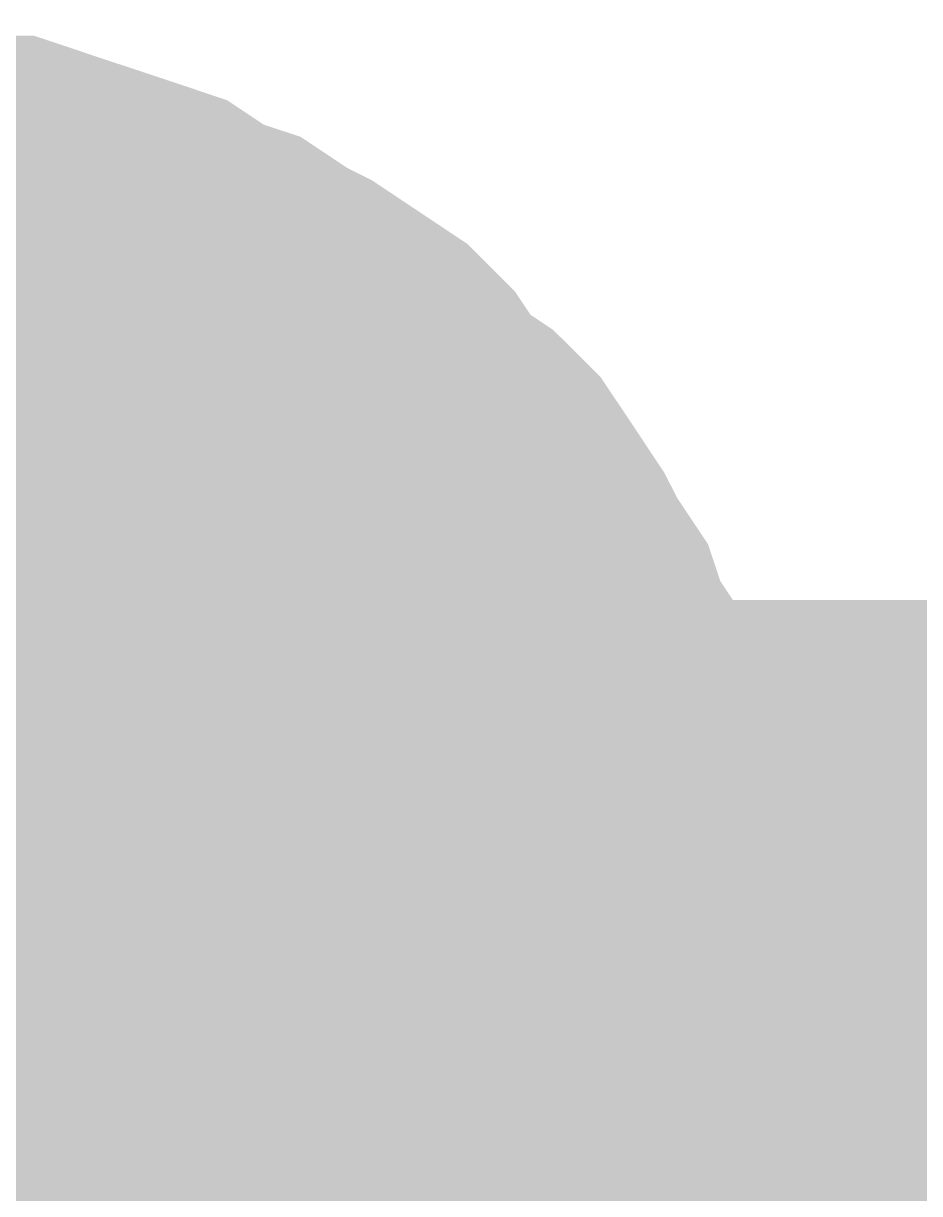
# Model space of a CAD drawing. Header units: inches. Extents: x 0 to 841, y 0 to 594.
# Drawn here: x 302.69 to 303.51, y 474.832 to 475.902 of the extents above; entities that cross this region are included whole.
import ezdxf

# ---------------------------------------------------------------- set-up
doc = ezdxf.new("R2010")
doc.units = ezdxf.units.IN
doc.layers.add('Sheet', color=255, linetype='Continuous')

msp = doc.modelspace()

# ---------------------------------------------------------------- linework, layer by layer
at = {"layer": 'Sheet'}
for points in [[(302.5179, 475.7525, 0.2997, 0.2997, 0), (302.5516, 475.7525, 0.2997, 0.2997, 0), (302.5965, 475.7525, 0.2997, 0.2997, 0), (302.6302, 475.7413, 0.2997, 0.2997, 0), (302.6751, 475.7413, 0.2997, 0.2997, 0), (302.7088, 475.73, 0.2997, 0.2997, 0), (302.7425, 475.7188, 0.2997, 0.2997, 0), (302.7762, 475.7076, 0.2997, 0.2997, 0), (302.8099, 475.6963, 0.2997, 0.2997, 0), (302.8435, 475.6739, 0.2997, 0.2997, 0), (302.8772, 475.6627, 0.2997, 0.2997, 0), (302.9109, 475.6402, 0.2997, 0.2997, 0), (302.9334, 475.629, 0.2997, 0.2997, 0), (302.9671, 475.6065, 0.2997, 0.2997, 0), (303.0007, 475.5841, 0.2997, 0.2997, 0), (303.0232, 475.5616, 0.2997, 0.2997, 0), (303.0457, 475.5279, 0.2997, 0.2997, 0), (303.0793, 475.5054, 0.2997, 0.2997, 0), (303.1018, 475.483, 0.2997, 0.2997, 0), (303.1243, 475.4493, 0.2997, 0.2997, 0), (303.1467, 475.4156, 0.2997, 0.2997, 0), (303.158, 475.3931, 0.2997, 0.2997, 0), (303.1804, 475.3595, 0.2997, 0.2997, 0), (303.1916, 475.3258, 0.2997, 0.2997, 0), (303.2141, 475.2921, 0.2997, 0.2997, 0), (303.2253, 475.2584, 0.2997, 0.2997, 0), (303.2366, 475.2247, 0.2997, 0.2997, 0), (303.2478, 475.191, 0.2997, 0.2997, 0), (303.259, 475.1573, 0.2997, 0.2997, 0), (303.259, 475.1124, 0.2997, 0.2997, 0), (303.2702, 475.0787, 0.2997, 0.2997, 0), (303.2702, 475.0338, 0.2997, 0.2997, 0), (303.2702, 475.0001, 0.2997, 0.2997, 0)], [(302.5179, 475.7525, 0.2997, 0.2997, 0), (302.5516, 475.7525, 0.2997, 0.2997, 0), (302.5965, 475.7525, 0.2997, 0.2997, 0), (302.6302, 475.7413, 0.2997, 0.2997, 0), (302.6751, 475.7413, 0.2997, 0.2997, 0), (302.7088, 475.73, 0.2997, 0.2997, 0), (302.7425, 475.7188, 0.2997, 0.2997, 0), (302.7762, 475.7076, 0.2997, 0.2997, 0), (302.8099, 475.6963, 0.2997, 0.2997, 0), (302.8435, 475.6739, 0.2997, 0.2997, 0), (302.8772, 475.6627, 0.2997, 0.2997, 0), (302.9109, 475.6402, 0.2997, 0.2997, 0), (302.9334, 475.629, 0.2997, 0.2997, 0), (302.9671, 475.6065, 0.2997, 0.2997, 0), (303.0007, 475.5841, 0.2997, 0.2997, 0), (303.0232, 475.5616, 0.2997, 0.2997, 0), (303.0457, 475.5279, 0.2997, 0.2997, 0), (303.0793, 475.5054, 0.2997, 0.2997, 0), (303.1018, 475.483, 0.2997, 0.2997, 0), (303.1243, 475.4493, 0.2997, 0.2997, 0), (303.1467, 475.4156, 0.2997, 0.2997, 0), (303.158, 475.3931, 0.2997, 0.2997, 0), (303.1804, 475.3595, 0.2997, 0.2997, 0), (303.1916, 475.3258, 0.2997, 0.2997, 0), (303.2141, 475.2921, 0.2997, 0.2997, 0), (303.2253, 475.2584, 0.2997, 0.2997, 0), (303.2366, 475.2247, 0.2997, 0.2997, 0), (303.2478, 475.191, 0.2997, 0.2997, 0), (303.259, 475.1573, 0.2997, 0.2997, 0), (303.259, 475.1124, 0.2997, 0.2997, 0), (303.2702, 475.0787, 0.2997, 0.2997, 0), (303.2702, 475.0338, 0.2997, 0.2997, 0), (303.2702, 475.0001, 0.2997, 0.2997, 0)], [(302.5179, 475.7525, 0.2997, 0.2997, 0), (302.5516, 475.7525, 0.2997, 0.2997, 0), (302.5965, 475.7525, 0.2997, 0.2997, 0), (302.6302, 475.7413, 0.2997, 0.2997, 0), (302.6751, 475.7413, 0.2997, 0.2997, 0), (302.7088, 475.73, 0.2997, 0.2997, 0), (302.7425, 475.7188, 0.2997, 0.2997, 0), (302.7762, 475.7076, 0.2997, 0.2997, 0), (302.8099, 475.6963, 0.2997, 0.2997, 0), (302.8435, 475.6739, 0.2997, 0.2997, 0), (302.8772, 475.6627, 0.2997, 0.2997, 0), (302.9109, 475.6402, 0.2997, 0.2997, 0), (302.9334, 475.629, 0.2997, 0.2997, 0), (302.9671, 475.6065, 0.2997, 0.2997, 0), (303.0007, 475.5841, 0.2997, 0.2997, 0), (303.0232, 475.5616, 0.2997, 0.2997, 0), (303.0457, 475.5279, 0.2997, 0.2997, 0), (303.0793, 475.5054, 0.2997, 0.2997, 0), (303.1018, 475.483, 0.2997, 0.2997, 0), (303.1243, 475.4493, 0.2997, 0.2997, 0), (303.1467, 475.4156, 0.2997, 0.2997, 0), (303.158, 475.3931, 0.2997, 0.2997, 0), (303.1804, 475.3595, 0.2997, 0.2997, 0), (303.1916, 475.3258, 0.2997, 0.2997, 0), (303.2141, 475.2921, 0.2997, 0.2997, 0), (303.2253, 475.2584, 0.2997, 0.2997, 0), (303.2366, 475.2247, 0.2997, 0.2997, 0), (303.2478, 475.191, 0.2997, 0.2997, 0), (303.259, 475.1573, 0.2997, 0.2997, 0), (303.259, 475.1124, 0.2997, 0.2997, 0), (303.2702, 475.0787, 0.2997, 0.2997, 0), (303.2702, 475.0338, 0.2997, 0.2997, 0), (303.2702, 475.0001, 0.2997, 0.2997, 0)], [(302.5179, 475.7525, 0.2997, 0.2997, 0), (302.5516, 475.7525, 0.2997, 0.2997, 0), (302.5965, 475.7525, 0.2997, 0.2997, 0), (302.6302, 475.7413, 0.2997, 0.2997, 0), (302.6751, 475.7413, 0.2997, 0.2997, 0), (302.7088, 475.73, 0.2997, 0.2997, 0), (302.7425, 475.7188, 0.2997, 0.2997, 0), (302.7762, 475.7076, 0.2997, 0.2997, 0), (302.8099, 475.6963, 0.2997, 0.2997, 0), (302.8435, 475.6739, 0.2997, 0.2997, 0), (302.8772, 475.6627, 0.2997, 0.2997, 0), (302.9109, 475.6402, 0.2997, 0.2997, 0), (302.9334, 475.629, 0.2997, 0.2997, 0), (302.9671, 475.6065, 0.2997, 0.2997, 0), (303.0007, 475.5841, 0.2997, 0.2997, 0), (303.0232, 475.5616, 0.2997, 0.2997, 0), (303.0457, 475.5279, 0.2997, 0.2997, 0), (303.0793, 475.5054, 0.2997, 0.2997, 0), (303.1018, 475.483, 0.2997, 0.2997, 0), (303.1243, 475.4493, 0.2997, 0.2997, 0), (303.1467, 475.4156, 0.2997, 0.2997, 0), (303.158, 475.3931, 0.2997, 0.2997, 0), (303.1804, 475.3595, 0.2997, 0.2997, 0), (303.1916, 475.3258, 0.2997, 0.2997, 0), (303.2141, 475.2921, 0.2997, 0.2997, 0), (303.2253, 475.2584, 0.2997, 0.2997, 0), (303.2366, 475.2247, 0.2997, 0.2997, 0), (303.2478, 475.191, 0.2997, 0.2997, 0), (303.259, 475.1573, 0.2997, 0.2997, 0), (303.259, 475.1124, 0.2997, 0.2997, 0), (303.2702, 475.0787, 0.2997, 0.2997, 0), (303.2702, 475.0338, 0.2997, 0.2997, 0), (303.2702, 475.0001, 0.2997, 0.2997, 0)], [(302.6302, 475.7413, 0.0991, 0.0991, 0), (302.6751, 475.7413, 0.0991, 0.0991, 0), (302.7088, 475.73, 0.0991, 0.0991, 0), (302.7425, 475.7188, 0.0991, 0.0991, 0), (302.7762, 475.7076, 0.0991, 0.0991, 0), (302.8099, 475.6963, 0.0991, 0.0991, 0), (302.8435, 475.6739, 0.0991, 0.0991, 0), (302.8772, 475.6627, 0.0991, 0.0991, 0), (302.9109, 475.6402, 0.0991, 0.0991, 0), (302.9334, 475.629, 0.0991, 0.0991, 0), (302.9671, 475.6065, 0.0991, 0.0991, 0), (303.0007, 475.5841, 0.0991, 0.0991, 0), (303.0232, 475.5616, 0.0991, 0.0991, 0), (303.0457, 475.5279, 0.0991, 0.0991, 0), (303.0793, 475.5054, 0.0991, 0.0991, 0), (303.1018, 475.483, 0.0991, 0.0991, 0), (303.1243, 475.4493, 0.0991, 0.0991, 0), (303.1467, 475.4156, 0.0991, 0.0991, 0), (303.158, 475.3931, 0.0991, 0.0991, 0), (303.1804, 475.3595, 0.0991, 0.0991, 0), (303.1916, 475.3258, 0.0991, 0.0991, 0), (303.2141, 475.2921, 0.0991, 0.0991, 0), (303.2253, 475.2584, 0.0991, 0.0991, 0), (303.2366, 475.2247, 0.0991, 0.0991, 0), (303.2478, 475.191, 0.0991, 0.0991, 0), (303.259, 475.1573, 0.0991, 0.0991, 0), (303.259, 475.1124, 0.0991, 0.0991, 0), (303.2702, 475.0787, 0.0991, 0.0991, 0), (303.2702, 475.0338, 0.0991, 0.0991, 0), (303.2702, 475.0001, 0.0991, 0.0991, 0)], [(302.6302, 475.7413, 0.0991, 0.0991, 0), (302.6751, 475.7413, 0.0991, 0.0991, 0), (302.7088, 475.73, 0.0991, 0.0991, 0), (302.7425, 475.7188, 0.0991, 0.0991, 0), (302.7762, 475.7076, 0.0991, 0.0991, 0), (302.8099, 475.6963, 0.0991, 0.0991, 0), (302.8435, 475.6739, 0.0991, 0.0991, 0), (302.8772, 475.6627, 0.0991, 0.0991, 0), (302.9109, 475.6402, 0.0991, 0.0991, 0), (302.9334, 475.629, 0.0991, 0.0991, 0), (302.9671, 475.6065, 0.0991, 0.0991, 0), (303.0007, 475.5841, 0.0991, 0.0991, 0), (303.0232, 475.5616, 0.0991, 0.0991, 0), (303.0457, 475.5279, 0.0991, 0.0991, 0), (303.0793, 475.5054, 0.0991, 0.0991, 0), (303.1018, 475.483, 0.0991, 0.0991, 0), (303.1243, 475.4493, 0.0991, 0.0991, 0), (303.1467, 475.4156, 0.0991, 0.0991, 0), (303.158, 475.3931, 0.0991, 0.0991, 0), (303.1804, 475.3595, 0.0991, 0.0991, 0), (303.1916, 475.3258, 0.0991, 0.0991, 0), (303.2141, 475.2921, 0.0991, 0.0991, 0), (303.2253, 475.2584, 0.0991, 0.0991, 0), (303.2366, 475.2247, 0.0991, 0.0991, 0), (303.2478, 475.191, 0.0991, 0.0991, 0), (303.259, 475.1573, 0.0991, 0.0991, 0), (303.259, 475.1124, 0.0991, 0.0991, 0), (303.2702, 475.0787, 0.0991, 0.0991, 0), (303.2702, 475.0338, 0.0991, 0.0991, 0), (303.2702, 475.0001, 0.0991, 0.0991, 0)], [(302.6302, 475.7413, 0.0991, 0.0991, 0), (302.6751, 475.7413, 0.0991, 0.0991, 0), (302.7088, 475.73, 0.0991, 0.0991, 0), (302.7425, 475.7188, 0.0991, 0.0991, 0), (302.7762, 475.7076, 0.0991, 0.0991, 0), (302.8099, 475.6963, 0.0991, 0.0991, 0), (302.8435, 475.6739, 0.0991, 0.0991, 0), (302.8772, 475.6627, 0.0991, 0.0991, 0), (302.9109, 475.6402, 0.0991, 0.0991, 0), (302.9334, 475.629, 0.0991, 0.0991, 0), (302.9671, 475.6065, 0.0991, 0.0991, 0), (303.0007, 475.5841, 0.0991, 0.0991, 0), (303.0232, 475.5616, 0.0991, 0.0991, 0), (303.0457, 475.5279, 0.0991, 0.0991, 0), (303.0793, 475.5054, 0.0991, 0.0991, 0), (303.1018, 475.483, 0.0991, 0.0991, 0), (303.1243, 475.4493, 0.0991, 0.0991, 0), (303.1467, 475.4156, 0.0991, 0.0991, 0), (303.158, 475.3931, 0.0991, 0.0991, 0), (303.1804, 475.3595, 0.0991, 0.0991, 0), (303.1916, 475.3258, 0.0991, 0.0991, 0), (303.2141, 475.2921, 0.0991, 0.0991, 0), (303.2253, 475.2584, 0.0991, 0.0991, 0), (303.2366, 475.2247, 0.0991, 0.0991, 0), (303.2478, 475.191, 0.0991, 0.0991, 0), (303.259, 475.1573, 0.0991, 0.0991, 0), (303.259, 475.1124, 0.0991, 0.0991, 0), (303.2702, 475.0787, 0.0991, 0.0991, 0), (303.2702, 475.0338, 0.0991, 0.0991, 0), (303.2702, 475.0001, 0.0991, 0.0991, 0)], [(302.6302, 475.7413, 0.0991, 0.0991, 0), (302.6751, 475.7413, 0.0991, 0.0991, 0), (302.7088, 475.73, 0.0991, 0.0991, 0), (302.7425, 475.7188, 0.0991, 0.0991, 0), (302.7762, 475.7076, 0.0991, 0.0991, 0), (302.8099, 475.6963, 0.0991, 0.0991, 0), (302.8435, 475.6739, 0.0991, 0.0991, 0), (302.8772, 475.6627, 0.0991, 0.0991, 0), (302.9109, 475.6402, 0.0991, 0.0991, 0), (302.9334, 475.629, 0.0991, 0.0991, 0), (302.9671, 475.6065, 0.0991, 0.0991, 0), (303.0007, 475.5841, 0.0991, 0.0991, 0), (303.0232, 475.5616, 0.0991, 0.0991, 0), (303.0457, 475.5279, 0.0991, 0.0991, 0), (303.0793, 475.5054, 0.0991, 0.0991, 0), (303.1018, 475.483, 0.0991, 0.0991, 0), (303.1243, 475.4493, 0.0991, 0.0991, 0), (303.1467, 475.4156, 0.0991, 0.0991, 0), (303.158, 475.3931, 0.0991, 0.0991, 0), (303.1804, 475.3595, 0.0991, 0.0991, 0), (303.1916, 475.3258, 0.0991, 0.0991, 0), (303.2141, 475.2921, 0.0991, 0.0991, 0), (303.2253, 475.2584, 0.0991, 0.0991, 0), (303.2366, 475.2247, 0.0991, 0.0991, 0), (303.2478, 475.191, 0.0991, 0.0991, 0), (303.259, 475.1573, 0.0991, 0.0991, 0), (303.259, 475.1124, 0.0991, 0.0991, 0), (303.2702, 475.0787, 0.0991, 0.0991, 0), (303.2702, 475.0338, 0.0991, 0.0991, 0), (303.2702, 475.0001, 0.0991, 0.0991, 0)], [(302.5179, 475.5054, 0.2997, 0.2997, 0), (302.5404, 475.5054, 0.2997, 0.2997, 0), (302.5628, 475.5054, 0.2997, 0.2997, 0), (302.5965, 475.4942, 0.2997, 0.2997, 0), (302.619, 475.4942, 0.2997, 0.2997, 0), (302.6414, 475.4942, 0.2997, 0.2997, 0), (302.6639, 475.483, 0.2997, 0.2997, 0), (302.6863, 475.4718, 0.2997, 0.2997, 0), (302.7088, 475.4605, 0.2997, 0.2997, 0), (302.7313, 475.4605, 0.2997, 0.2997, 0), (302.7537, 475.4493, 0.2997, 0.2997, 0), (302.7762, 475.4381, 0.2997, 0.2997, 0), (302.7986, 475.4156, 0.2997, 0.2997, 0), (302.8211, 475.4044, 0.2997, 0.2997, 0), (302.8323, 475.3931, 0.2997, 0.2997, 0), (302.8548, 475.3707, 0.2997, 0.2997, 0), (302.866, 475.3595, 0.2997, 0.2997, 0), (302.8885, 475.337, 0.2997, 0.2997, 0), (302.8997, 475.3258, 0.2997, 0.2997, 0), (302.9221, 475.3033, 0.2997, 0.2997, 0), (302.9334, 475.2809, 0.2997, 0.2997, 0), (302.9446, 475.2584, 0.2997, 0.2997, 0), (302.9558, 475.2472, 0.2997, 0.2997, 0), (302.9671, 475.2247, 0.2997, 0.2997, 0), (302.9783, 475.2022, 0.2997, 0.2997, 0), (302.9895, 475.1798, 0.2997, 0.2997, 0), (303.0007, 475.1461, 0.2997, 0.2997, 0), (303.012, 475.1236, 0.2997, 0.2997, 0), (303.012, 475.1012, 0.2997, 0.2997, 0), (303.012, 475.0787, 0.2997, 0.2997, 0), (303.0232, 475.0563, 0.2997, 0.2997, 0), (303.0232, 475.0226, 0.2997, 0.2997, 0), (303.0232, 475.0001, 0.2997, 0.2997, 0)], [(302.5179, 475.5054, 0.2997, 0.2997, 0), (302.5404, 475.5054, 0.2997, 0.2997, 0), (302.5628, 475.5054, 0.2997, 0.2997, 0), (302.5965, 475.4942, 0.2997, 0.2997, 0), (302.619, 475.4942, 0.2997, 0.2997, 0), (302.6414, 475.4942, 0.2997, 0.2997, 0), (302.6639, 475.483, 0.2997, 0.2997, 0), (302.6863, 475.4718, 0.2997, 0.2997, 0), (302.7088, 475.4605, 0.2997, 0.2997, 0), (302.7313, 475.4605, 0.2997, 0.2997, 0), (302.7537, 475.4493, 0.2997, 0.2997, 0), (302.7762, 475.4381, 0.2997, 0.2997, 0), (302.7986, 475.4156, 0.2997, 0.2997, 0), (302.8211, 475.4044, 0.2997, 0.2997, 0), (302.8323, 475.3931, 0.2997, 0.2997, 0), (302.8548, 475.3707, 0.2997, 0.2997, 0), (302.866, 475.3595, 0.2997, 0.2997, 0), (302.8885, 475.337, 0.2997, 0.2997, 0), (302.8997, 475.3258, 0.2997, 0.2997, 0), (302.9221, 475.3033, 0.2997, 0.2997, 0), (302.9334, 475.2809, 0.2997, 0.2997, 0), (302.9446, 475.2584, 0.2997, 0.2997, 0), (302.9558, 475.2472, 0.2997, 0.2997, 0), (302.9671, 475.2247, 0.2997, 0.2997, 0), (302.9783, 475.2022, 0.2997, 0.2997, 0), (302.9895, 475.1798, 0.2997, 0.2997, 0), (303.0007, 475.1461, 0.2997, 0.2997, 0), (303.012, 475.1236, 0.2997, 0.2997, 0), (303.012, 475.1012, 0.2997, 0.2997, 0), (303.012, 475.0787, 0.2997, 0.2997, 0), (303.0232, 475.0563, 0.2997, 0.2997, 0), (303.0232, 475.0226, 0.2997, 0.2997, 0), (303.0232, 475.0001, 0.2997, 0.2997, 0)], [(302.5179, 475.5054, 0.2997, 0.2997, 0), (302.5404, 475.5054, 0.2997, 0.2997, 0), (302.5628, 475.5054, 0.2997, 0.2997, 0), (302.5965, 475.4942, 0.2997, 0.2997, 0), (302.619, 475.4942, 0.2997, 0.2997, 0), (302.6414, 475.4942, 0.2997, 0.2997, 0), (302.6639, 475.483, 0.2997, 0.2997, 0), (302.6863, 475.4718, 0.2997, 0.2997, 0), (302.7088, 475.4605, 0.2997, 0.2997, 0), (302.7313, 475.4605, 0.2997, 0.2997, 0), (302.7537, 475.4493, 0.2997, 0.2997, 0), (302.7762, 475.4381, 0.2997, 0.2997, 0), (302.7986, 475.4156, 0.2997, 0.2997, 0), (302.8211, 475.4044, 0.2997, 0.2997, 0), (302.8323, 475.3931, 0.2997, 0.2997, 0), (302.8548, 475.3707, 0.2997, 0.2997, 0), (302.866, 475.3595, 0.2997, 0.2997, 0), (302.8885, 475.337, 0.2997, 0.2997, 0), (302.8997, 475.3258, 0.2997, 0.2997, 0), (302.9221, 475.3033, 0.2997, 0.2997, 0), (302.9334, 475.2809, 0.2997, 0.2997, 0), (302.9446, 475.2584, 0.2997, 0.2997, 0), (302.9558, 475.2472, 0.2997, 0.2997, 0), (302.9671, 475.2247, 0.2997, 0.2997, 0), (302.9783, 475.2022, 0.2997, 0.2997, 0), (302.9895, 475.1798, 0.2997, 0.2997, 0), (303.0007, 475.1461, 0.2997, 0.2997, 0), (303.012, 475.1236, 0.2997, 0.2997, 0), (303.012, 475.1012, 0.2997, 0.2997, 0), (303.012, 475.0787, 0.2997, 0.2997, 0), (303.0232, 475.0563, 0.2997, 0.2997, 0), (303.0232, 475.0226, 0.2997, 0.2997, 0), (303.0232, 475.0001, 0.2997, 0.2997, 0)], [(302.619, 475.4942, 0.0991, 0.0991, 0), (302.6414, 475.4942, 0.0991, 0.0991, 0), (302.6639, 475.483, 0.0991, 0.0991, 0), (302.6863, 475.4718, 0.0991, 0.0991, 0), (302.7088, 475.4605, 0.0991, 0.0991, 0), (302.7313, 475.4605, 0.0991, 0.0991, 0), (302.7537, 475.4493, 0.0991, 0.0991, 0), (302.7762, 475.4381, 0.0991, 0.0991, 0), (302.7986, 475.4156, 0.0991, 0.0991, 0), (302.8211, 475.4044, 0.0991, 0.0991, 0), (302.8323, 475.3931, 0.0991, 0.0991, 0), (302.8548, 475.3707, 0.0991, 0.0991, 0), (302.866, 475.3595, 0.0991, 0.0991, 0), (302.8885, 475.337, 0.0991, 0.0991, 0), (302.8997, 475.3258, 0.0991, 0.0991, 0), (302.9221, 475.3033, 0.0991, 0.0991, 0), (302.9334, 475.2809, 0.0991, 0.0991, 0), (302.9446, 475.2584, 0.0991, 0.0991, 0), (302.9558, 475.2472, 0.0991, 0.0991, 0), (302.9671, 475.2247, 0.0991, 0.0991, 0), (302.9783, 475.2022, 0.0991, 0.0991, 0), (302.9895, 475.1798, 0.0991, 0.0991, 0), (303.0007, 475.1461, 0.0991, 0.0991, 0), (303.012, 475.1236, 0.0991, 0.0991, 0), (303.012, 475.1012, 0.0991, 0.0991, 0), (303.012, 475.0787, 0.0991, 0.0991, 0), (303.0232, 475.0563, 0.0991, 0.0991, 0), (303.0232, 475.0226, 0.0991, 0.0991, 0), (303.0232, 475.0001, 0.0991, 0.0991, 0)], [(302.619, 475.4942, 0.0991, 0.0991, 0), (302.6414, 475.4942, 0.0991, 0.0991, 0), (302.6639, 475.483, 0.0991, 0.0991, 0), (302.6863, 475.4718, 0.0991, 0.0991, 0), (302.7088, 475.4605, 0.0991, 0.0991, 0), (302.7313, 475.4605, 0.0991, 0.0991, 0), (302.7537, 475.4493, 0.0991, 0.0991, 0), (302.7762, 475.4381, 0.0991, 0.0991, 0), (302.7986, 475.4156, 0.0991, 0.0991, 0), (302.8211, 475.4044, 0.0991, 0.0991, 0), (302.8323, 475.3931, 0.0991, 0.0991, 0), (302.8548, 475.3707, 0.0991, 0.0991, 0), (302.866, 475.3595, 0.0991, 0.0991, 0), (302.8885, 475.337, 0.0991, 0.0991, 0), (302.8997, 475.3258, 0.0991, 0.0991, 0), (302.9221, 475.3033, 0.0991, 0.0991, 0), (302.9334, 475.2809, 0.0991, 0.0991, 0), (302.9446, 475.2584, 0.0991, 0.0991, 0), (302.9558, 475.2472, 0.0991, 0.0991, 0), (302.9671, 475.2247, 0.0991, 0.0991, 0), (302.9783, 475.2022, 0.0991, 0.0991, 0), (302.9895, 475.1798, 0.0991, 0.0991, 0), (303.0007, 475.1461, 0.0991, 0.0991, 0), (303.012, 475.1236, 0.0991, 0.0991, 0), (303.012, 475.1012, 0.0991, 0.0991, 0), (303.012, 475.0787, 0.0991, 0.0991, 0), (303.0232, 475.0563, 0.0991, 0.0991, 0), (303.0232, 475.0226, 0.0991, 0.0991, 0), (303.0232, 475.0001, 0.0991, 0.0991, 0)], [(302.619, 475.4942, 0.0991, 0.0991, 0), (302.6414, 475.4942, 0.0991, 0.0991, 0), (302.6639, 475.483, 0.0991, 0.0991, 0), (302.6863, 475.4718, 0.0991, 0.0991, 0), (302.7088, 475.4605, 0.0991, 0.0991, 0), (302.7313, 475.4605, 0.0991, 0.0991, 0), (302.7537, 475.4493, 0.0991, 0.0991, 0), (302.7762, 475.4381, 0.0991, 0.0991, 0), (302.7986, 475.4156, 0.0991, 0.0991, 0), (302.8211, 475.4044, 0.0991, 0.0991, 0), (302.8323, 475.3931, 0.0991, 0.0991, 0), (302.8548, 475.3707, 0.0991, 0.0991, 0), (302.866, 475.3595, 0.0991, 0.0991, 0), (302.8885, 475.337, 0.0991, 0.0991, 0), (302.8997, 475.3258, 0.0991, 0.0991, 0), (302.9221, 475.3033, 0.0991, 0.0991, 0), (302.9334, 475.2809, 0.0991, 0.0991, 0), (302.9446, 475.2584, 0.0991, 0.0991, 0), (302.9558, 475.2472, 0.0991, 0.0991, 0), (302.9671, 475.2247, 0.0991, 0.0991, 0), (302.9783, 475.2022, 0.0991, 0.0991, 0), (302.9895, 475.1798, 0.0991, 0.0991, 0), (303.0007, 475.1461, 0.0991, 0.0991, 0), (303.012, 475.1236, 0.0991, 0.0991, 0), (303.012, 475.1012, 0.0991, 0.0991, 0), (303.012, 475.0787, 0.0991, 0.0991, 0), (303.0232, 475.0563, 0.0991, 0.0991, 0), (303.0232, 475.0226, 0.0991, 0.0991, 0), (303.0232, 475.0001, 0.0991, 0.0991, 0)], [(302.5179, 475.0001, 0.7493, 0.7493, 0), (297.5098, 475.0001, 0.7493, 0.7493, 0)], [(302.5179, 462.4904, 0.7493, 0.7493, 0), (302.5179, 475.0001, 0.7493, 0.7493, 0)], [(302.5179, 475.0001, 0.7493, 0.7493, 0), (345.0081, 475.0001, 0.7493, 0.7493, 0), (345.0081, 444.9947, 0.7493, 0.7493, 0), (350.0049, 444.9947, 0.7493, 0.7493, 0)], [(303.0232, 475.0001, 0.2997, 0.2997, 0), (303.0232, 474.9777, 0.2997, 0.2997, 0), (303.0232, 474.944, 0.2997, 0.2997, 0), (303.012, 474.9215, 0.2997, 0.2997, 0), (303.012, 474.899, 0.2997, 0.2997, 0), (303.012, 474.8766, 0.2997, 0.2997, 0), (303.0007, 474.8429, 0.2997, 0.2997, 0), (302.9895, 474.8204, 0.2997, 0.2997, 0), (302.9783, 474.798, 0.2997, 0.2997, 0), (302.9671, 474.7755, 0.2997, 0.2997, 0), (302.9558, 474.7531, 0.2997, 0.2997, 0), (302.9446, 474.7306, 0.2997, 0.2997, 0), (302.9334, 474.7081, 0.2997, 0.2997, 0), (302.9221, 474.6969, 0.2997, 0.2997, 0), (302.8997, 474.6745, 0.2997, 0.2997, 0)], [(303.0232, 475.0001, 0.2997, 0.2997, 0), (303.0232, 474.9777, 0.2997, 0.2997, 0), (303.0232, 474.944, 0.2997, 0.2997, 0), (303.012, 474.9215, 0.2997, 0.2997, 0), (303.012, 474.899, 0.2997, 0.2997, 0), (303.012, 474.8766, 0.2997, 0.2997, 0), (303.0007, 474.8429, 0.2997, 0.2997, 0), (302.9895, 474.8204, 0.2997, 0.2997, 0), (302.9783, 474.798, 0.2997, 0.2997, 0), (302.9671, 474.7755, 0.2997, 0.2997, 0), (302.9558, 474.7531, 0.2997, 0.2997, 0), (302.9446, 474.7306, 0.2997, 0.2997, 0), (302.9334, 474.7081, 0.2997, 0.2997, 0), (302.9221, 474.6969, 0.2997, 0.2997, 0), (302.8997, 474.6745, 0.2997, 0.2997, 0)], [(303.0232, 475.0001, 0.2997, 0.2997, 0), (303.0232, 474.9777, 0.2997, 0.2997, 0), (303.0232, 474.944, 0.2997, 0.2997, 0), (303.012, 474.9215, 0.2997, 0.2997, 0), (303.012, 474.899, 0.2997, 0.2997, 0), (303.012, 474.8766, 0.2997, 0.2997, 0), (303.0007, 474.8429, 0.2997, 0.2997, 0), (302.9895, 474.8204, 0.2997, 0.2997, 0), (302.9783, 474.798, 0.2997, 0.2997, 0), (302.9671, 474.7755, 0.2997, 0.2997, 0), (302.9558, 474.7531, 0.2997, 0.2997, 0), (302.9446, 474.7306, 0.2997, 0.2997, 0), (302.9334, 474.7081, 0.2997, 0.2997, 0), (302.9221, 474.6969, 0.2997, 0.2997, 0), (302.8997, 474.6745, 0.2997, 0.2997, 0)], [(303.0232, 475.0001, 0.2997, 0.2997, 0), (303.0232, 475.0001, 0.2997, 0.2997, 0), (303.0232, 475.0001, 0.2997, 0.2997, 0), (303.0232, 475.0001, 0.2997, 0.2997, 0), (303.0232, 475.0001, 0.2997, 0.2997, 0), (303.0232, 475.0001, 0.2997, 0.2997, 0), (303.0232, 475.0001, 0.2997, 0.2997, 0), (303.0232, 475.0001, 0.2997, 0.2997, 0), (303.0232, 475.0001, 0.2997, 0.2997, 0), (303.0232, 475.0001, 0.2997, 0.2997, 0), (303.0232, 475.0001, 0.2997, 0.2997, 0), (303.0232, 475.0001, 0.2997, 0.2997, 0), (303.0232, 475.0001, 0.2997, 0.2997, 0), (303.0232, 475.0001, 0.2997, 0.2997, 0), (303.0232, 475.0001, 0.2997, 0.2997, 0), (303.0232, 475.0001, 0.2997, 0.2997, 0), (303.0232, 475.0001, 0.2997, 0.2997, 0), (303.0232, 475.0001, 0.2997, 0.2997, 0), (303.0232, 475.0001, 0.2997, 0.2997, 0), (303.0232, 475.0001, 0.2997, 0.2997, 0), (303.0232, 475.0001, 0.2997, 0.2997, 0), (303.0232, 475.0001, 0.2997, 0.2997, 0), (303.0232, 475.0001, 0.2997, 0.2997, 0), (303.0232, 475.0001, 0.2997, 0.2997, 0), (303.0232, 475.0001, 0.2997, 0.2997, 0), (303.0232, 475.0001, 0.2997, 0.2997, 0), (303.0232, 475.0001, 0.2997, 0.2997, 0), (303.0232, 475.0001, 0.2997, 0.2997, 0), (303.0232, 475.0001, 0.2997, 0.2997, 0), (303.0232, 475.0001, 0.2997, 0.2997, 0), (303.0232, 475.0001, 0.2997, 0.2997, 0), (303.0232, 475.0001, 0.2997, 0.2997, 0), (303.0232, 475.0001, 0.2997, 0.2997, 0)], [(303.0232, 475.0001, 0.2997, 0.2997, 0), (303.0232, 475.0001, 0.2997, 0.2997, 0)], [(303.0232, 475.0001, 0.2997, 0.2997, 0), (303.0232, 475.0001, 0.2997, 0.2997, 0), (303.0232, 475.0001, 0.2997, 0.2997, 0), (303.0232, 475.0001, 0.2997, 0.2997, 0), (303.0232, 475.0001, 0.2997, 0.2997, 0), (303.0232, 475.0001, 0.2997, 0.2997, 0), (303.0232, 475.0001, 0.2997, 0.2997, 0), (303.0232, 475.0001, 0.2997, 0.2997, 0), (303.0232, 475.0001, 0.2997, 0.2997, 0), (303.0232, 475.0001, 0.2997, 0.2997, 0), (303.0232, 475.0001, 0.2997, 0.2997, 0), (303.0232, 475.0001, 0.2997, 0.2997, 0), (303.0232, 475.0001, 0.2997, 0.2997, 0), (303.0232, 475.0001, 0.2997, 0.2997, 0), (303.0232, 475.0001, 0.2997, 0.2997, 0), (303.0232, 475.0001, 0.2997, 0.2997, 0), (303.0232, 475.0001, 0.2997, 0.2997, 0), (303.0232, 475.0001, 0.2997, 0.2997, 0), (303.0232, 475.0001, 0.2997, 0.2997, 0), (303.0232, 475.0001, 0.2997, 0.2997, 0), (303.0232, 475.0001, 0.2997, 0.2997, 0), (303.0232, 475.0001, 0.2997, 0.2997, 0), (303.0232, 475.0001, 0.2997, 0.2997, 0), (303.0232, 475.0001, 0.2997, 0.2997, 0), (303.0232, 475.0001, 0.2997, 0.2997, 0), (303.0232, 475.0001, 0.2997, 0.2997, 0), (303.0232, 475.0001, 0.2997, 0.2997, 0), (303.0232, 475.0001, 0.2997, 0.2997, 0), (303.0232, 475.0001, 0.2997, 0.2997, 0), (303.0232, 475.0001, 0.2997, 0.2997, 0), (303.0232, 475.0001, 0.2997, 0.2997, 0), (303.0232, 475.0001, 0.2997, 0.2997, 0), (303.0232, 475.0001, 0.2997, 0.2997, 0)], [(303.0232, 475.0001, 0.2997, 0.2997, 0), (303.0232, 475.0001, 0.2997, 0.2997, 0)], [(303.0232, 475.0001, 0.2997, 0.2997, 0), (303.0232, 475.0001, 0.2997, 0.2997, 0), (303.0232, 475.0001, 0.2997, 0.2997, 0), (303.0232, 475.0001, 0.2997, 0.2997, 0), (303.0232, 475.0001, 0.2997, 0.2997, 0), (303.0232, 475.0001, 0.2997, 0.2997, 0), (303.0232, 475.0001, 0.2997, 0.2997, 0), (303.0232, 475.0001, 0.2997, 0.2997, 0), (303.0232, 475.0001, 0.2997, 0.2997, 0), (303.0232, 475.0001, 0.2997, 0.2997, 0), (303.0232, 475.0001, 0.2997, 0.2997, 0), (303.0232, 475.0001, 0.2997, 0.2997, 0), (303.0232, 475.0001, 0.2997, 0.2997, 0), (303.0232, 475.0001, 0.2997, 0.2997, 0), (303.0232, 475.0001, 0.2997, 0.2997, 0), (303.0232, 475.0001, 0.2997, 0.2997, 0), (303.0232, 475.0001, 0.2997, 0.2997, 0), (303.0232, 475.0001, 0.2997, 0.2997, 0), (303.0232, 475.0001, 0.2997, 0.2997, 0), (303.0232, 475.0001, 0.2997, 0.2997, 0), (303.0232, 475.0001, 0.2997, 0.2997, 0), (303.0232, 475.0001, 0.2997, 0.2997, 0), (303.0232, 475.0001, 0.2997, 0.2997, 0), (303.0232, 475.0001, 0.2997, 0.2997, 0), (303.0232, 475.0001, 0.2997, 0.2997, 0), (303.0232, 475.0001, 0.2997, 0.2997, 0), (303.0232, 475.0001, 0.2997, 0.2997, 0), (303.0232, 475.0001, 0.2997, 0.2997, 0), (303.0232, 475.0001, 0.2997, 0.2997, 0), (303.0232, 475.0001, 0.2997, 0.2997, 0), (303.0232, 475.0001, 0.2997, 0.2997, 0), (303.0232, 475.0001, 0.2997, 0.2997, 0), (303.0232, 475.0001, 0.2997, 0.2997, 0)], [(303.0232, 475.0001, 0.2997, 0.2997, 0), (303.0232, 475.0001, 0.2997, 0.2997, 0)], [(303.2702, 475.0001, 0.2997, 0.2997, 0), (303.2702, 474.9552, 0.2997, 0.2997, 0), (303.2702, 474.9215, 0.2997, 0.2997, 0), (303.259, 474.8878, 0.2997, 0.2997, 0), (303.259, 474.8429, 0.2997, 0.2997, 0), (303.2478, 474.8092, 0.2997, 0.2997, 0), (303.2366, 474.7755, 0.2997, 0.2997, 0), (303.2253, 474.7306, 0.2997, 0.2997, 0), (303.2141, 474.6969, 0.2997, 0.2997, 0), (303.1916, 474.6632, 0.2997, 0.2997, 0)], [(303.2702, 475.0001, 0.2997, 0.2997, 0), (303.2702, 474.9552, 0.2997, 0.2997, 0), (303.2702, 474.9215, 0.2997, 0.2997, 0), (303.259, 474.8878, 0.2997, 0.2997, 0), (303.259, 474.8429, 0.2997, 0.2997, 0), (303.2478, 474.8092, 0.2997, 0.2997, 0), (303.2366, 474.7755, 0.2997, 0.2997, 0), (303.2253, 474.7306, 0.2997, 0.2997, 0), (303.2141, 474.6969, 0.2997, 0.2997, 0), (303.1916, 474.6632, 0.2997, 0.2997, 0)], [(303.2702, 475.0001, 0.2997, 0.2997, 0), (303.2702, 474.9552, 0.2997, 0.2997, 0), (303.2702, 474.9215, 0.2997, 0.2997, 0), (303.259, 474.8878, 0.2997, 0.2997, 0), (303.259, 474.8429, 0.2997, 0.2997, 0), (303.2478, 474.8092, 0.2997, 0.2997, 0), (303.2366, 474.7755, 0.2997, 0.2997, 0), (303.2253, 474.7306, 0.2997, 0.2997, 0), (303.2141, 474.6969, 0.2997, 0.2997, 0), (303.1916, 474.6632, 0.2997, 0.2997, 0)], [(303.2702, 475.0001, 0.2997, 0.2997, 0), (303.2702, 474.9552, 0.2997, 0.2997, 0), (303.2702, 474.9215, 0.2997, 0.2997, 0), (303.259, 474.8878, 0.2997, 0.2997, 0), (303.259, 474.8429, 0.2997, 0.2997, 0), (303.2478, 474.8092, 0.2997, 0.2997, 0), (303.2366, 474.7755, 0.2997, 0.2997, 0), (303.2253, 474.7306, 0.2997, 0.2997, 0), (303.2141, 474.6969, 0.2997, 0.2997, 0), (303.1916, 474.6632, 0.2997, 0.2997, 0)], [(303.2702, 475.0001, 0.2997, 0.2997, 0), (303.2702, 475.0001, 0.2997, 0.2997, 0), (303.2702, 475.0001, 0.2997, 0.2997, 0), (303.2702, 475.0001, 0.2997, 0.2997, 0), (303.2702, 475.0001, 0.2997, 0.2997, 0), (303.2702, 475.0001, 0.2997, 0.2997, 0), (303.2702, 475.0001, 0.2997, 0.2997, 0), (303.2702, 475.0001, 0.2997, 0.2997, 0), (303.2702, 475.0001, 0.2997, 0.2997, 0), (303.2702, 475.0001, 0.2997, 0.2997, 0), (303.2702, 475.0001, 0.2997, 0.2997, 0), (303.2702, 475.0001, 0.2997, 0.2997, 0), (303.2702, 475.0001, 0.2997, 0.2997, 0), (303.2702, 475.0001, 0.2997, 0.2997, 0), (303.2702, 475.0001, 0.2997, 0.2997, 0), (303.2702, 475.0001, 0.2997, 0.2997, 0), (303.2702, 475.0001, 0.2997, 0.2997, 0), (303.2702, 475.0001, 0.2997, 0.2997, 0), (303.2702, 475.0001, 0.2997, 0.2997, 0), (303.2702, 475.0001, 0.2997, 0.2997, 0), (303.2702, 475.0001, 0.2997, 0.2997, 0), (303.2702, 475.0001, 0.2997, 0.2997, 0), (303.2702, 475.0001, 0.2997, 0.2997, 0), (303.2702, 475.0001, 0.2997, 0.2997, 0), (303.2702, 475.0001, 0.2997, 0.2997, 0), (303.2702, 475.0001, 0.2997, 0.2997, 0), (303.2702, 475.0001, 0.2997, 0.2997, 0), (303.2702, 475.0001, 0.2997, 0.2997, 0), (303.2702, 475.0001, 0.2997, 0.2997, 0), (303.2702, 475.0001, 0.2997, 0.2997, 0), (303.2702, 475.0001, 0.2997, 0.2997, 0), (303.2702, 475.0001, 0.2997, 0.2997, 0), (303.2702, 475.0001, 0.2997, 0.2997, 0)], [(303.2702, 475.0001, 0.2997, 0.2997, 0), (303.2702, 475.0001, 0.2997, 0.2997, 0)], [(303.2702, 475.0001, 0.2997, 0.2997, 0), (303.2702, 475.0001, 0.2997, 0.2997, 0), (303.2702, 475.0001, 0.2997, 0.2997, 0), (303.2702, 475.0001, 0.2997, 0.2997, 0), (303.2702, 475.0001, 0.2997, 0.2997, 0), (303.2702, 475.0001, 0.2997, 0.2997, 0), (303.2702, 475.0001, 0.2997, 0.2997, 0), (303.2702, 475.0001, 0.2997, 0.2997, 0), (303.2702, 475.0001, 0.2997, 0.2997, 0), (303.2702, 475.0001, 0.2997, 0.2997, 0), (303.2702, 475.0001, 0.2997, 0.2997, 0), (303.2702, 475.0001, 0.2997, 0.2997, 0), (303.2702, 475.0001, 0.2997, 0.2997, 0), (303.2702, 475.0001, 0.2997, 0.2997, 0), (303.2702, 475.0001, 0.2997, 0.2997, 0), (303.2702, 475.0001, 0.2997, 0.2997, 0), (303.2702, 475.0001, 0.2997, 0.2997, 0), (303.2702, 475.0001, 0.2997, 0.2997, 0), (303.2702, 475.0001, 0.2997, 0.2997, 0), (303.2702, 475.0001, 0.2997, 0.2997, 0), (303.2702, 475.0001, 0.2997, 0.2997, 0), (303.2702, 475.0001, 0.2997, 0.2997, 0), (303.2702, 475.0001, 0.2997, 0.2997, 0), (303.2702, 475.0001, 0.2997, 0.2997, 0), (303.2702, 475.0001, 0.2997, 0.2997, 0), (303.2702, 475.0001, 0.2997, 0.2997, 0), (303.2702, 475.0001, 0.2997, 0.2997, 0), (303.2702, 475.0001, 0.2997, 0.2997, 0), (303.2702, 475.0001, 0.2997, 0.2997, 0), (303.2702, 475.0001, 0.2997, 0.2997, 0), (303.2702, 475.0001, 0.2997, 0.2997, 0), (303.2702, 475.0001, 0.2997, 0.2997, 0), (303.2702, 475.0001, 0.2997, 0.2997, 0)], [(303.2702, 475.0001, 0.2997, 0.2997, 0), (303.2702, 475.0001, 0.2997, 0.2997, 0)], [(303.2702, 475.0001, 0.2997, 0.2997, 0), (303.2702, 475.0001, 0.2997, 0.2997, 0), (303.2702, 475.0001, 0.2997, 0.2997, 0), (303.2702, 475.0001, 0.2997, 0.2997, 0), (303.2702, 475.0001, 0.2997, 0.2997, 0), (303.2702, 475.0001, 0.2997, 0.2997, 0), (303.2702, 475.0001, 0.2997, 0.2997, 0), (303.2702, 475.0001, 0.2997, 0.2997, 0), (303.2702, 475.0001, 0.2997, 0.2997, 0), (303.2702, 475.0001, 0.2997, 0.2997, 0), (303.2702, 475.0001, 0.2997, 0.2997, 0), (303.2702, 475.0001, 0.2997, 0.2997, 0), (303.2702, 475.0001, 0.2997, 0.2997, 0), (303.2702, 475.0001, 0.2997, 0.2997, 0), (303.2702, 475.0001, 0.2997, 0.2997, 0), (303.2702, 475.0001, 0.2997, 0.2997, 0), (303.2702, 475.0001, 0.2997, 0.2997, 0), (303.2702, 475.0001, 0.2997, 0.2997, 0), (303.2702, 475.0001, 0.2997, 0.2997, 0), (303.2702, 475.0001, 0.2997, 0.2997, 0), (303.2702, 475.0001, 0.2997, 0.2997, 0), (303.2702, 475.0001, 0.2997, 0.2997, 0), (303.2702, 475.0001, 0.2997, 0.2997, 0), (303.2702, 475.0001, 0.2997, 0.2997, 0), (303.2702, 475.0001, 0.2997, 0.2997, 0), (303.2702, 475.0001, 0.2997, 0.2997, 0), (303.2702, 475.0001, 0.2997, 0.2997, 0), (303.2702, 475.0001, 0.2997, 0.2997, 0), (303.2702, 475.0001, 0.2997, 0.2997, 0), (303.2702, 475.0001, 0.2997, 0.2997, 0), (303.2702, 475.0001, 0.2997, 0.2997, 0), (303.2702, 475.0001, 0.2997, 0.2997, 0), (303.2702, 475.0001, 0.2997, 0.2997, 0)], [(303.2702, 475.0001, 0.2997, 0.2997, 0), (303.2702, 475.0001, 0.2997, 0.2997, 0)], [(303.2702, 475.0001, 0.2997, 0.2997, 0), (303.2702, 475.0001, 0.2997, 0.2997, 0), (303.2702, 475.0001, 0.2997, 0.2997, 0), (303.2702, 475.0001, 0.2997, 0.2997, 0), (303.2702, 475.0001, 0.2997, 0.2997, 0), (303.2702, 475.0001, 0.2997, 0.2997, 0), (303.2702, 475.0001, 0.2997, 0.2997, 0), (303.2702, 475.0001, 0.2997, 0.2997, 0), (303.2702, 475.0001, 0.2997, 0.2997, 0), (303.2702, 475.0001, 0.2997, 0.2997, 0), (303.2702, 475.0001, 0.2997, 0.2997, 0), (303.2702, 475.0001, 0.2997, 0.2997, 0), (303.2702, 475.0001, 0.2997, 0.2997, 0), (303.2702, 475.0001, 0.2997, 0.2997, 0), (303.2702, 475.0001, 0.2997, 0.2997, 0), (303.2702, 475.0001, 0.2997, 0.2997, 0), (303.2702, 475.0001, 0.2997, 0.2997, 0), (303.2702, 475.0001, 0.2997, 0.2997, 0), (303.2702, 475.0001, 0.2997, 0.2997, 0), (303.2702, 475.0001, 0.2997, 0.2997, 0), (303.2702, 475.0001, 0.2997, 0.2997, 0), (303.2702, 475.0001, 0.2997, 0.2997, 0), (303.2702, 475.0001, 0.2997, 0.2997, 0), (303.2702, 475.0001, 0.2997, 0.2997, 0), (303.2702, 475.0001, 0.2997, 0.2997, 0), (303.2702, 475.0001, 0.2997, 0.2997, 0), (303.2702, 475.0001, 0.2997, 0.2997, 0), (303.2702, 475.0001, 0.2997, 0.2997, 0), (303.2702, 475.0001, 0.2997, 0.2997, 0), (303.2702, 475.0001, 0.2997, 0.2997, 0), (303.2702, 475.0001, 0.2997, 0.2997, 0), (303.2702, 475.0001, 0.2997, 0.2997, 0), (303.2702, 475.0001, 0.2997, 0.2997, 0)], [(303.2702, 475.0001, 0.2997, 0.2997, 0), (303.2702, 475.0001, 0.2997, 0.2997, 0)], [(303.0232, 475.0001, 0.0991, 0.0991, 0), (303.0232, 474.9777, 0.0991, 0.0991, 0), (303.0232, 474.944, 0.0991, 0.0991, 0), (303.012, 474.9215, 0.0991, 0.0991, 0), (303.012, 474.899, 0.0991, 0.0991, 0), (303.012, 474.8766, 0.0991, 0.0991, 0), (303.0007, 474.8429, 0.0991, 0.0991, 0), (302.9895, 474.8204, 0.0991, 0.0991, 0), (302.9783, 474.798, 0.0991, 0.0991, 0), (302.9671, 474.7755, 0.0991, 0.0991, 0)], [(303.0232, 475.0001, 0.0991, 0.0991, 0), (303.0232, 474.9777, 0.0991, 0.0991, 0), (303.0232, 474.944, 0.0991, 0.0991, 0), (303.012, 474.9215, 0.0991, 0.0991, 0), (303.012, 474.899, 0.0991, 0.0991, 0), (303.012, 474.8766, 0.0991, 0.0991, 0), (303.0007, 474.8429, 0.0991, 0.0991, 0), (302.9895, 474.8204, 0.0991, 0.0991, 0), (302.9783, 474.798, 0.0991, 0.0991, 0), (302.9671, 474.7755, 0.0991, 0.0991, 0)], [(303.0232, 475.0001, 0.0991, 0.0991, 0), (303.0232, 474.9777, 0.0991, 0.0991, 0), (303.0232, 474.944, 0.0991, 0.0991, 0), (303.012, 474.9215, 0.0991, 0.0991, 0), (303.012, 474.899, 0.0991, 0.0991, 0), (303.012, 474.8766, 0.0991, 0.0991, 0), (303.0007, 474.8429, 0.0991, 0.0991, 0), (302.9895, 474.8204, 0.0991, 0.0991, 0), (302.9783, 474.798, 0.0991, 0.0991, 0), (302.9671, 474.7755, 0.0991, 0.0991, 0)], [(303.0232, 475.0001, 0.0991, 0.0991, 0), (303.0232, 475.0001, 0.0991, 0.0991, 0), (303.0232, 475.0001, 0.0991, 0.0991, 0), (303.0232, 475.0001, 0.0991, 0.0991, 0), (303.0232, 475.0001, 0.0991, 0.0991, 0), (303.0232, 475.0001, 0.0991, 0.0991, 0), (303.0232, 475.0001, 0.0991, 0.0991, 0), (303.0232, 475.0001, 0.0991, 0.0991, 0), (303.0232, 475.0001, 0.0991, 0.0991, 0), (303.0232, 475.0001, 0.0991, 0.0991, 0), (303.0232, 475.0001, 0.0991, 0.0991, 0), (303.0232, 475.0001, 0.0991, 0.0991, 0), (303.0232, 475.0001, 0.0991, 0.0991, 0), (303.0232, 475.0001, 0.0991, 0.0991, 0), (303.0232, 475.0001, 0.0991, 0.0991, 0), (303.0232, 475.0001, 0.0991, 0.0991, 0), (303.0232, 475.0001, 0.0991, 0.0991, 0), (303.0232, 475.0001, 0.0991, 0.0991, 0), (303.0232, 475.0001, 0.0991, 0.0991, 0), (303.0232, 475.0001, 0.0991, 0.0991, 0), (303.0232, 475.0001, 0.0991, 0.0991, 0), (303.0232, 475.0001, 0.0991, 0.0991, 0), (303.0232, 475.0001, 0.0991, 0.0991, 0), (303.0232, 475.0001, 0.0991, 0.0991, 0), (303.0232, 475.0001, 0.0991, 0.0991, 0), (303.0232, 475.0001, 0.0991, 0.0991, 0), (303.0232, 475.0001, 0.0991, 0.0991, 0), (303.0232, 475.0001, 0.0991, 0.0991, 0), (303.0232, 475.0001, 0.0991, 0.0991, 0), (303.0232, 475.0001, 0.0991, 0.0991, 0), (303.0232, 475.0001, 0.0991, 0.0991, 0), (303.0232, 475.0001, 0.0991, 0.0991, 0), (303.0232, 475.0001, 0.0991, 0.0991, 0)], [(303.0232, 475.0001, 0.0991, 0.0991, 0), (303.0232, 475.0001, 0.0991, 0.0991, 0)], [(303.0232, 475.0001, 0.0991, 0.0991, 0), (303.0232, 475.0001, 0.0991, 0.0991, 0), (303.0232, 475.0001, 0.0991, 0.0991, 0), (303.0232, 475.0001, 0.0991, 0.0991, 0), (303.0232, 475.0001, 0.0991, 0.0991, 0), (303.0232, 475.0001, 0.0991, 0.0991, 0), (303.0232, 475.0001, 0.0991, 0.0991, 0), (303.0232, 475.0001, 0.0991, 0.0991, 0), (303.0232, 475.0001, 0.0991, 0.0991, 0), (303.0232, 475.0001, 0.0991, 0.0991, 0), (303.0232, 475.0001, 0.0991, 0.0991, 0), (303.0232, 475.0001, 0.0991, 0.0991, 0), (303.0232, 475.0001, 0.0991, 0.0991, 0), (303.0232, 475.0001, 0.0991, 0.0991, 0), (303.0232, 475.0001, 0.0991, 0.0991, 0), (303.0232, 475.0001, 0.0991, 0.0991, 0), (303.0232, 475.0001, 0.0991, 0.0991, 0), (303.0232, 475.0001, 0.0991, 0.0991, 0), (303.0232, 475.0001, 0.0991, 0.0991, 0), (303.0232, 475.0001, 0.0991, 0.0991, 0), (303.0232, 475.0001, 0.0991, 0.0991, 0), (303.0232, 475.0001, 0.0991, 0.0991, 0), (303.0232, 475.0001, 0.0991, 0.0991, 0), (303.0232, 475.0001, 0.0991, 0.0991, 0), (303.0232, 475.0001, 0.0991, 0.0991, 0), (303.0232, 475.0001, 0.0991, 0.0991, 0), (303.0232, 475.0001, 0.0991, 0.0991, 0), (303.0232, 475.0001, 0.0991, 0.0991, 0), (303.0232, 475.0001, 0.0991, 0.0991, 0), (303.0232, 475.0001, 0.0991, 0.0991, 0), (303.0232, 475.0001, 0.0991, 0.0991, 0), (303.0232, 475.0001, 0.0991, 0.0991, 0), (303.0232, 475.0001, 0.0991, 0.0991, 0)], [(303.0232, 475.0001, 0.0991, 0.0991, 0), (303.0232, 475.0001, 0.0991, 0.0991, 0)], [(303.0232, 475.0001, 0.0991, 0.0991, 0), (303.0232, 475.0001, 0.0991, 0.0991, 0), (303.0232, 475.0001, 0.0991, 0.0991, 0), (303.0232, 475.0001, 0.0991, 0.0991, 0), (303.0232, 475.0001, 0.0991, 0.0991, 0), (303.0232, 475.0001, 0.0991, 0.0991, 0), (303.0232, 475.0001, 0.0991, 0.0991, 0), (303.0232, 475.0001, 0.0991, 0.0991, 0), (303.0232, 475.0001, 0.0991, 0.0991, 0), (303.0232, 475.0001, 0.0991, 0.0991, 0), (303.0232, 475.0001, 0.0991, 0.0991, 0), (303.0232, 475.0001, 0.0991, 0.0991, 0), (303.0232, 475.0001, 0.0991, 0.0991, 0), (303.0232, 475.0001, 0.0991, 0.0991, 0), (303.0232, 475.0001, 0.0991, 0.0991, 0), (303.0232, 475.0001, 0.0991, 0.0991, 0), (303.0232, 475.0001, 0.0991, 0.0991, 0), (303.0232, 475.0001, 0.0991, 0.0991, 0), (303.0232, 475.0001, 0.0991, 0.0991, 0), (303.0232, 475.0001, 0.0991, 0.0991, 0), (303.0232, 475.0001, 0.0991, 0.0991, 0), (303.0232, 475.0001, 0.0991, 0.0991, 0), (303.0232, 475.0001, 0.0991, 0.0991, 0), (303.0232, 475.0001, 0.0991, 0.0991, 0), (303.0232, 475.0001, 0.0991, 0.0991, 0), (303.0232, 475.0001, 0.0991, 0.0991, 0), (303.0232, 475.0001, 0.0991, 0.0991, 0), (303.0232, 475.0001, 0.0991, 0.0991, 0), (303.0232, 475.0001, 0.0991, 0.0991, 0), (303.0232, 475.0001, 0.0991, 0.0991, 0), (303.0232, 475.0001, 0.0991, 0.0991, 0), (303.0232, 475.0001, 0.0991, 0.0991, 0), (303.0232, 475.0001, 0.0991, 0.0991, 0)], [(303.0232, 475.0001, 0.0991, 0.0991, 0), (303.0232, 475.0001, 0.0991, 0.0991, 0)], [(303.2702, 475.0001, 0.0991, 0.0991, 0), (303.2702, 474.9552, 0.0991, 0.0991, 0), (303.2702, 474.9215, 0.0991, 0.0991, 0), (303.259, 474.8878, 0.0991, 0.0991, 0), (303.259, 474.8429, 0.0991, 0.0991, 0), (303.2478, 474.8092, 0.0991, 0.0991, 0), (303.2366, 474.7755, 0.0991, 0.0991, 0)], [(303.2702, 475.0001, 0.0991, 0.0991, 0), (303.2702, 474.9552, 0.0991, 0.0991, 0), (303.2702, 474.9215, 0.0991, 0.0991, 0), (303.259, 474.8878, 0.0991, 0.0991, 0), (303.259, 474.8429, 0.0991, 0.0991, 0), (303.2478, 474.8092, 0.0991, 0.0991, 0), (303.2366, 474.7755, 0.0991, 0.0991, 0)], [(303.2702, 475.0001, 0.0991, 0.0991, 0), (303.2702, 474.9552, 0.0991, 0.0991, 0), (303.2702, 474.9215, 0.0991, 0.0991, 0), (303.259, 474.8878, 0.0991, 0.0991, 0), (303.259, 474.8429, 0.0991, 0.0991, 0), (303.2478, 474.8092, 0.0991, 0.0991, 0), (303.2366, 474.7755, 0.0991, 0.0991, 0)], [(303.2702, 475.0001, 0.0991, 0.0991, 0), (303.2702, 474.9552, 0.0991, 0.0991, 0), (303.2702, 474.9215, 0.0991, 0.0991, 0), (303.259, 474.8878, 0.0991, 0.0991, 0), (303.259, 474.8429, 0.0991, 0.0991, 0), (303.2478, 474.8092, 0.0991, 0.0991, 0), (303.2366, 474.7755, 0.0991, 0.0991, 0)], [(303.2702, 475.0001, 0.0991, 0.0991, 0), (303.2702, 475.0001, 0.0991, 0.0991, 0), (303.2702, 475.0001, 0.0991, 0.0991, 0), (303.2702, 475.0001, 0.0991, 0.0991, 0), (303.2702, 475.0001, 0.0991, 0.0991, 0), (303.2702, 475.0001, 0.0991, 0.0991, 0), (303.2702, 475.0001, 0.0991, 0.0991, 0), (303.2702, 475.0001, 0.0991, 0.0991, 0), (303.2702, 475.0001, 0.0991, 0.0991, 0), (303.2702, 475.0001, 0.0991, 0.0991, 0), (303.2702, 475.0001, 0.0991, 0.0991, 0), (303.2702, 475.0001, 0.0991, 0.0991, 0), (303.2702, 475.0001, 0.0991, 0.0991, 0), (303.2702, 475.0001, 0.0991, 0.0991, 0), (303.2702, 475.0001, 0.0991, 0.0991, 0), (303.2702, 475.0001, 0.0991, 0.0991, 0), (303.2702, 475.0001, 0.0991, 0.0991, 0), (303.2702, 475.0001, 0.0991, 0.0991, 0), (303.2702, 475.0001, 0.0991, 0.0991, 0), (303.2702, 475.0001, 0.0991, 0.0991, 0), (303.2702, 475.0001, 0.0991, 0.0991, 0), (303.2702, 475.0001, 0.0991, 0.0991, 0), (303.2702, 475.0001, 0.0991, 0.0991, 0), (303.2702, 475.0001, 0.0991, 0.0991, 0), (303.2702, 475.0001, 0.0991, 0.0991, 0), (303.2702, 475.0001, 0.0991, 0.0991, 0), (303.2702, 475.0001, 0.0991, 0.0991, 0), (303.2702, 475.0001, 0.0991, 0.0991, 0), (303.2702, 475.0001, 0.0991, 0.0991, 0), (303.2702, 475.0001, 0.0991, 0.0991, 0), (303.2702, 475.0001, 0.0991, 0.0991, 0), (303.2702, 475.0001, 0.0991, 0.0991, 0), (303.2702, 475.0001, 0.0991, 0.0991, 0)], [(303.2702, 475.0001, 0.0991, 0.0991, 0), (303.2702, 475.0001, 0.0991, 0.0991, 0)], [(303.2702, 475.0001, 0.0991, 0.0991, 0), (303.2702, 475.0001, 0.0991, 0.0991, 0), (303.2702, 475.0001, 0.0991, 0.0991, 0), (303.2702, 475.0001, 0.0991, 0.0991, 0), (303.2702, 475.0001, 0.0991, 0.0991, 0), (303.2702, 475.0001, 0.0991, 0.0991, 0), (303.2702, 475.0001, 0.0991, 0.0991, 0), (303.2702, 475.0001, 0.0991, 0.0991, 0), (303.2702, 475.0001, 0.0991, 0.0991, 0), (303.2702, 475.0001, 0.0991, 0.0991, 0), (303.2702, 475.0001, 0.0991, 0.0991, 0), (303.2702, 475.0001, 0.0991, 0.0991, 0), (303.2702, 475.0001, 0.0991, 0.0991, 0), (303.2702, 475.0001, 0.0991, 0.0991, 0), (303.2702, 475.0001, 0.0991, 0.0991, 0), (303.2702, 475.0001, 0.0991, 0.0991, 0), (303.2702, 475.0001, 0.0991, 0.0991, 0), (303.2702, 475.0001, 0.0991, 0.0991, 0), (303.2702, 475.0001, 0.0991, 0.0991, 0), (303.2702, 475.0001, 0.0991, 0.0991, 0), (303.2702, 475.0001, 0.0991, 0.0991, 0), (303.2702, 475.0001, 0.0991, 0.0991, 0), (303.2702, 475.0001, 0.0991, 0.0991, 0), (303.2702, 475.0001, 0.0991, 0.0991, 0), (303.2702, 475.0001, 0.0991, 0.0991, 0), (303.2702, 475.0001, 0.0991, 0.0991, 0), (303.2702, 475.0001, 0.0991, 0.0991, 0), (303.2702, 475.0001, 0.0991, 0.0991, 0), (303.2702, 475.0001, 0.0991, 0.0991, 0), (303.2702, 475.0001, 0.0991, 0.0991, 0), (303.2702, 475.0001, 0.0991, 0.0991, 0), (303.2702, 475.0001, 0.0991, 0.0991, 0), (303.2702, 475.0001, 0.0991, 0.0991, 0)], [(303.2702, 475.0001, 0.0991, 0.0991, 0), (303.2702, 475.0001, 0.0991, 0.0991, 0)], [(303.2702, 475.0001, 0.0991, 0.0991, 0), (303.2702, 475.0001, 0.0991, 0.0991, 0), (303.2702, 475.0001, 0.0991, 0.0991, 0), (303.2702, 475.0001, 0.0991, 0.0991, 0), (303.2702, 475.0001, 0.0991, 0.0991, 0), (303.2702, 475.0001, 0.0991, 0.0991, 0), (303.2702, 475.0001, 0.0991, 0.0991, 0), (303.2702, 475.0001, 0.0991, 0.0991, 0), (303.2702, 475.0001, 0.0991, 0.0991, 0), (303.2702, 475.0001, 0.0991, 0.0991, 0), (303.2702, 475.0001, 0.0991, 0.0991, 0), (303.2702, 475.0001, 0.0991, 0.0991, 0), (303.2702, 475.0001, 0.0991, 0.0991, 0), (303.2702, 475.0001, 0.0991, 0.0991, 0), (303.2702, 475.0001, 0.0991, 0.0991, 0), (303.2702, 475.0001, 0.0991, 0.0991, 0), (303.2702, 475.0001, 0.0991, 0.0991, 0), (303.2702, 475.0001, 0.0991, 0.0991, 0), (303.2702, 475.0001, 0.0991, 0.0991, 0), (303.2702, 475.0001, 0.0991, 0.0991, 0), (303.2702, 475.0001, 0.0991, 0.0991, 0), (303.2702, 475.0001, 0.0991, 0.0991, 0), (303.2702, 475.0001, 0.0991, 0.0991, 0), (303.2702, 475.0001, 0.0991, 0.0991, 0), (303.2702, 475.0001, 0.0991, 0.0991, 0), (303.2702, 475.0001, 0.0991, 0.0991, 0), (303.2702, 475.0001, 0.0991, 0.0991, 0), (303.2702, 475.0001, 0.0991, 0.0991, 0), (303.2702, 475.0001, 0.0991, 0.0991, 0), (303.2702, 475.0001, 0.0991, 0.0991, 0), (303.2702, 475.0001, 0.0991, 0.0991, 0), (303.2702, 475.0001, 0.0991, 0.0991, 0), (303.2702, 475.0001, 0.0991, 0.0991, 0)], [(303.2702, 475.0001, 0.0991, 0.0991, 0), (303.2702, 475.0001, 0.0991, 0.0991, 0)], [(303.2702, 475.0001, 0.0991, 0.0991, 0), (303.2702, 475.0001, 0.0991, 0.0991, 0), (303.2702, 475.0001, 0.0991, 0.0991, 0), (303.2702, 475.0001, 0.0991, 0.0991, 0), (303.2702, 475.0001, 0.0991, 0.0991, 0), (303.2702, 475.0001, 0.0991, 0.0991, 0), (303.2702, 475.0001, 0.0991, 0.0991, 0), (303.2702, 475.0001, 0.0991, 0.0991, 0), (303.2702, 475.0001, 0.0991, 0.0991, 0), (303.2702, 475.0001, 0.0991, 0.0991, 0), (303.2702, 475.0001, 0.0991, 0.0991, 0), (303.2702, 475.0001, 0.0991, 0.0991, 0), (303.2702, 475.0001, 0.0991, 0.0991, 0), (303.2702, 475.0001, 0.0991, 0.0991, 0), (303.2702, 475.0001, 0.0991, 0.0991, 0), (303.2702, 475.0001, 0.0991, 0.0991, 0), (303.2702, 475.0001, 0.0991, 0.0991, 0), (303.2702, 475.0001, 0.0991, 0.0991, 0), (303.2702, 475.0001, 0.0991, 0.0991, 0), (303.2702, 475.0001, 0.0991, 0.0991, 0), (303.2702, 475.0001, 0.0991, 0.0991, 0), (303.2702, 475.0001, 0.0991, 0.0991, 0), (303.2702, 475.0001, 0.0991, 0.0991, 0), (303.2702, 475.0001, 0.0991, 0.0991, 0), (303.2702, 475.0001, 0.0991, 0.0991, 0), (303.2702, 475.0001, 0.0991, 0.0991, 0), (303.2702, 475.0001, 0.0991, 0.0991, 0), (303.2702, 475.0001, 0.0991, 0.0991, 0), (303.2702, 475.0001, 0.0991, 0.0991, 0), (303.2702, 475.0001, 0.0991, 0.0991, 0), (303.2702, 475.0001, 0.0991, 0.0991, 0), (303.2702, 475.0001, 0.0991, 0.0991, 0), (303.2702, 475.0001, 0.0991, 0.0991, 0)], [(303.2702, 475.0001, 0.0991, 0.0991, 0), (303.2702, 475.0001, 0.0991, 0.0991, 0)]]:
    msp.add_lwpolyline(points, format="xyseb", dxfattribs=at)
msp.add_lwpolyline([(302.246, 475, 0.508, 0.508, 1), (302.754, 475, 0.508, 0.508, 1)], format="xyseb", close=True, dxfattribs=at)

doc.saveas('drawing.dxf')
